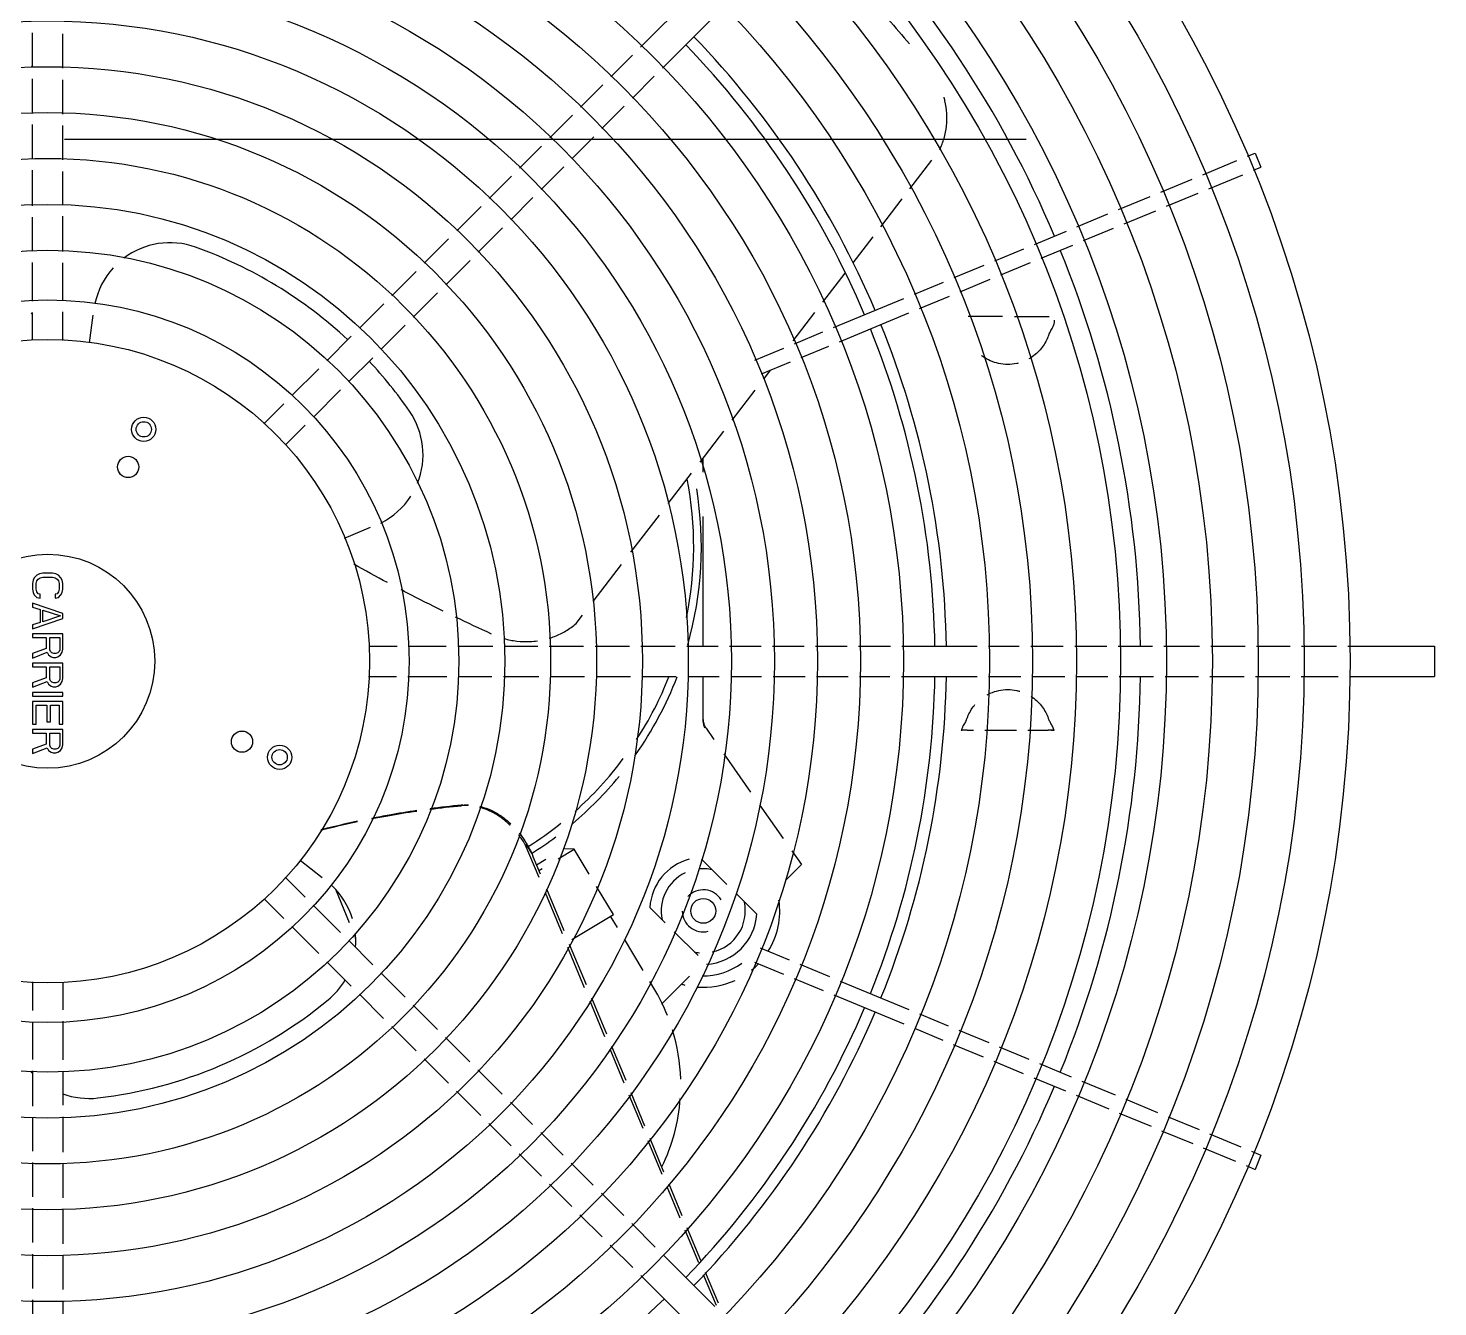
# Model space of a CAD drawing. Extents: x 17.6 to 65.2, y 116.5 to 153.5.
# Drawn here: x 23.2809 to 23.6474, y 149.4493 to 149.7819 of the extents above; entities that cross this region are included whole.
import ezdxf

# ---------------------------------------------------------------- set-up
doc = ezdxf.new("R2010")
doc.units = 0
doc.header["$MEASUREMENT"] = 0
doc.linetypes.add('HIDDEN', pattern=[0.375, 0.25, -0.125])
doc.layers.add('INST_-_AR_CONDICIONADO', color=1, linetype='CONTINUOUS')

msp = doc.modelspace()

# ---------------------------------------------------------------- linework, layer by layer
at = {"layer": 'INST_-_AR_CONDICIONADO', "color": 9, "linetype": 'CONTINUOUS'}
for p, q in [((23.44016451256567, 149.7770053523097), (23.45406493149499, 149.790905771239)), ((23.44583629821027, 149.7715240122243), (23.45945099325564, 149.7851387072687)), ((23.28205483404013, 149.7717725637994), (23.28205483404013, 149.7807074815201)), ((23.28994128487584, 149.7715031545531), (23.28994128487584, 149.7804380722732)), ((23.43245406177748, 149.7692949015219), (23.43805945317882, 149.7749002929232)), ((23.28177325766892, 149.7717821827372), (23.28205483404013, 149.7721491402086)), ((23.28205483404013, 149.7598593401719), (23.28205483404013, 149.7687942578924)), ((23.28994128487584, 149.7595899309253), (23.28994128487584, 149.7685248486458)), ((23.42454279667805, 149.7613836364231), (23.43034439108447, 149.7671852308291)), ((23.43803062464263, 149.7637183386568), (23.44373123882342, 149.7694189528374)), ((23.41654288763839, 149.7533837273826), (23.42243312598571, 149.75927396573)), ((23.43011935954387, 149.7558070735575), (23.43592095395007, 149.7616086679637)), ((23.28205483404013, 149.7479461165442), (23.28205483404013, 149.756881034265)), ((23.28994128487584, 149.7476767072979), (23.28994128487584, 149.7566116250186)), ((23.40872026648054, 149.7455611062247), (23.41443537098149, 149.7512762107258)), ((23.42233594631198, 149.748023660326), (23.42800968885063, 149.7536974028646)), ((23.51021113085022, 149.740186132454), (23.51592753268783, 149.747635892371)), ((23.58636099238793, 149.7438296328496), (23.59520817918524, 149.7474942576099)), ((23.59796459678028, 149.7486360031615), (23.59992790459733, 149.7494492318861)), ((23.59992816678282, 149.7494485989144), (23.60144996981403, 149.7457746413967)), ((23.28205483404013, 149.7357634836705), (23.28205483404013, 149.7449678106375)), ((23.28994128487584, 149.7360328929168), (23.28994128487584, 149.7446984013909)), ((23.41429682934636, 149.7399845433597), (23.42022350074608, 149.7459112147594)), ((23.58788331979013, 149.7401544093889), (23.59673050658744, 149.7438190341486)), ((23.59948692418248, 149.7449607797008), (23.60145023199885, 149.7457740084251)), ((23.40080900138133, 149.7376498411259), (23.40661059578752, 149.7434514355318)), ((23.57543469680291, 149.7393038130316), (23.58361100063831, 149.74269054897)), ((23.40638556424692, 149.7320732782602), (23.41218715865244, 149.7378748726665)), ((23.50261314191862, 149.730284240496), (23.50819357726032, 149.7375568054248)), ((23.56443312626816, 149.7347468133084), (23.57268430416871, 149.7381645631005)), ((23.57689426780762, 149.7356025950192), (23.58513332804028, 149.7390153255093)), ((23.28994128487584, 149.7238606656891), (23.28994128487584, 149.7330545870104)), ((23.39237031860994, 149.7292111583535), (23.39869933068808, 149.7355401704327)), ((23.55361900105395, 149.7302674559799), (23.56168273363465, 149.7336075633777)), ((23.56589269727288, 149.731045595297), (23.57414387517411, 149.7344633450889)), ((23.28205483404013, 149.7239751474159), (23.28205483404013, 149.7327851777635)), ((23.39794688147486, 149.7236345954879), (23.40427589355368, 149.7299636075671)), ((23.55532974416138, 149.7266702768595), (23.56314230463959, 149.7299063453661)), ((23.38393163583651, 149.7207724755811), (23.39026064791602, 149.7271014876604)), ((23.49543388242028, 149.7209280473596), (23.500612024355, 149.7276763333138)), ((23.54260458820618, 149.7257051367969), (23.55086539784207, 149.7291268761838)), ((23.54431533131429, 149.7221079576768), (23.55257614094949, 149.7255296970637)), ((23.53226997741722, 149.721424400846), (23.53985098499566, 149.7245645570012)), ((23.28205483404013, 149.7109442677796), (23.28205483404013, 149.7209876982468)), ((23.28994128487584, 149.7111130619948), (23.28994128487584, 149.7208801870498)), ((23.37549295306444, 149.7123337928088), (23.38182196514327, 149.718662804888)), ((23.38950819870211, 149.7151959127155), (23.39583721078093, 149.7215249247947)), ((23.48758760229867, 149.7107025760228), (23.49334154105468, 149.718201255003)), ((23.52170370996674, 149.7170477095643), (23.52951355982082, 149.7202826552944)), ((23.53379230481942, 149.7177491773852), (23.5415617281024, 149.7209673778808)), ((23.51135603391054, 149.7127615618031), (23.51894729237079, 149.715905964013)), ((23.52322603736939, 149.7133724861032), (23.53103588722347, 149.7166074318334)), ((23.38106951592936, 149.7067572299435), (23.38739852800955, 149.7130862420226)), ((23.49034044711498, 149.7040566207309), (23.50860243069911, 149.711620982007)), ((23.51268994560819, 149.7090082940018), (23.52046961977299, 149.7122307405519)), ((23.28205483404013, 149.7007940829889), (23.28205483404013, 149.7079659618732)), ((23.28994128487584, 149.7006493720105), (23.28994128487584, 149.7081208048038)), ((23.29690604225885, 149.7001166915577), (23.29785272801546, 149.7073074837885)), ((23.36704908848269, 149.7038899282266), (23.3733832823712, 149.7102241221156)), ((23.47983452623685, 149.7005985705815), (23.48549526093262, 149.7079757836662)), ((23.49186277451718, 149.7003813972699), (23.50993634239563, 149.7078677142057)), ((23.37262565134761, 149.6983133653614), (23.37895984523634, 149.70464755925)), ((23.53427781292753, 149.7069669851867), (23.52538010333983, 149.7069669851867)), ((23.53741818101667, 149.7069669851867), (23.54639473479806, 149.7069669851867)), ((23.35858617957256, 149.695427019318), (23.36494433591866, 149.7017851756627)), ((23.48018958207313, 149.6998519947609), (23.48759045536513, 149.7029175368518)), ((23.36424369324418, 149.6899314072578), (23.37052089878448, 149.6962086127974)), ((23.46986357002884, 149.6955748205267), (23.47743597886124, 149.6987114149651)), ((23.48190032518033, 149.6962548156401), (23.48911278276733, 149.6992423133911)), ((23.34950948378405, 149.6863503235286), (23.35647866291679, 149.6933195026612)), ((23.47157431313627, 149.6919776414066), (23.47914672196776, 149.6951142358447)), ((23.47220018884428, 149.6906493083866), (23.47398596852423, 149.6929765817762)), ((23.35508604664965, 149.6807737606633), (23.36213124767828, 149.6878189616917)), ((23.46401140342032, 149.6799774754492), (23.46999105048376, 149.6877703032232)), ((23.34217331641258, 149.6790141561578), (23.3474047312207, 149.6842455709647)), ((23.34785220539248, 149.6735399194062), (23.3529812940863, 149.6786690080997)), ((23.45563165114191, 149.6690567696627), (23.46177531522545, 149.6770633485778)), ((23.45645678243846, 149.66645699529), (23.45645678243846, 149.6701321017041)), ((23.4473473822914, 149.6582605003013), (23.45342251278208, 149.6661777644999)), ((23.43766654623123, 149.6456441891168), (23.44506548163513, 149.6552866694669)), ((23.45645678243846, 149.6212055617552), (23.45645678243846, 149.654912768147)), ((23.36988503478351, 149.6520094592234), (23.36311857685342, 149.6492067005795)), ((23.42780129902672, 149.6327875486499), (23.43520023442994, 149.642430029)), ((23.28218930425356, 149.6383127620256), (23.28202002625022, 149.6374840050675)), ((23.28252786027434, 149.6389757676395), (23.28218930425356, 149.6383127620256)), ((23.28320497228884, 149.6396387731345), (23.28252786027434, 149.6389757676395)), ((23.2830356943005, 149.6374840050675), (23.28320497228884, 149.6381470106813)), ((23.28388208436223, 149.6399702758967), (23.28320497228884, 149.6396387731345)), ((23.28320497228884, 149.6381470106813), (23.28354352838465, 149.6386442648324)), ((23.28354352838465, 149.6386442648324), (23.28405136235124, 149.6389757676395)), ((23.28472847430594, 149.6401360272853), (23.28388208436223, 149.6399702758967)), ((23.28405136235124, 149.6389757676395), (23.28472847430594, 149.6391415189835)), ((23.28726764437379, 149.6401360272853), (23.28472847430594, 149.6401360272853)), ((23.28472847430594, 149.6391415189835), (23.28726764437379, 149.6391415189835)), ((23.28811403479136, 149.6399702758967), (23.28726764437379, 149.6401360272853)), ((23.28726764437379, 149.6391415189835), (23.28794475632827, 149.6389757676395)), ((23.28794475632827, 149.6389757676395), (23.28845259076825, 149.6386442648324)), ((23.28879114674583, 149.6396387731345), (23.28811403479136, 149.6399702758967)), ((23.28845259076825, 149.6386442648324), (23.28879114674583, 149.6381470106813)), ((23.2894682587003, 149.6389757676395), (23.28879114674583, 149.6396387731345)), ((23.28879114674583, 149.6381470106813), (23.28896042473439, 149.6374840050675)), ((23.28980681467788, 149.6383127620256), (23.2894682587003, 149.6389757676395)), ((23.28997609266644, 149.6374840050675), (23.28980681467788, 149.6383127620256)), ((23.28202002625022, 149.6374840050675), (23.28202002625022, 149.6359922428513)), ((23.28202002625022, 149.6359922428513), (23.28218930425356, 149.635163485775)), ((23.28218930425356, 149.635163485775), (23.28252786027434, 149.6345004803981)), ((23.28252786027434, 149.6345004803981), (23.28320497228884, 149.6338374745473)), ((23.2830356943005, 149.6359922428513), (23.2830356943005, 149.6374840050675)), ((23.28320497228884, 149.6353292370008), (23.2830356943005, 149.6359922428513)), ((23.28354352838465, 149.6348319828494), (23.28320497228884, 149.6353292370008)), ((23.28405136235124, 149.634666231624), (23.28354352838465, 149.6348319828494)), ((23.28405136235124, 149.6336717233215), (23.28405136235124, 149.634666231624)), ((23.28845259076825, 149.6348319828494), (23.28794475632827, 149.634666231624)), ((23.28794475632827, 149.634666231624), (23.28794475632827, 149.6336717233215)), ((23.28879114674583, 149.6353292370008), (23.28845259076825, 149.6348319828494)), ((23.28896042473439, 149.6359922428513), (23.28879114674583, 149.6353292370008)), ((23.28879114674583, 149.6338374745473), (23.2894682587003, 149.6345004803981)), ((23.28896042473439, 149.6374840050675), (23.28896042473439, 149.6359922428513)), ((23.2894682587003, 149.6345004803981), (23.28980681467788, 149.635163485775)), ((23.28980681467788, 149.635163485775), (23.28997609266644, 149.6359922428513)), ((23.28997609266644, 149.6359922428513), (23.28997609266644, 149.6374840050675)), ((23.28202002625022, 149.6323457120944), (23.28202002625022, 149.6313512042667)), ((23.28997609266644, 149.6296936901137), (23.28202002625022, 149.6323457120944)), ((23.28202002625022, 149.6313512042667), (23.28405136235124, 149.6306881984155)), ((23.28320497228884, 149.6338374745473), (23.28405136235124, 149.6336717233215)), ((23.28405136235124, 149.6306881984155), (23.28405136235124, 149.6273731710582)), ((23.28472847430594, 149.6275389218094), (23.28472847430594, 149.6305224467157)), ((23.28472847430594, 149.6305224467157), (23.28929898071197, 149.6290306842628)), ((23.28794475632827, 149.6336717233215), (23.28879114674583, 149.6338374745473)), ((23.28202002625022, 149.6257156569046), (23.28997609266644, 149.62836767936)), ((23.28405136235124, 149.6273731710582), (23.28202002625022, 149.6267101652074)), ((23.28202002625022, 149.6267101652074), (23.28202002625022, 149.6257156569046)), ((23.28929898071197, 149.6290306842628), (23.28472847430594, 149.6275389218094)), ((23.28997609266644, 149.62836767936), (23.28997609266644, 149.6296936901137)), ((23.42340735220483, 149.6270612456655), (23.42507315140124, 149.6292321574437)), ((23.28202002625022, 149.6243896461519), (23.28202002625022, 149.6233951369014)), ((23.28997609266644, 149.6243896461519), (23.28202002625022, 149.6243896461519)), ((23.28202002625022, 149.6233951369014), (23.28557486448636, 149.6233951369014)), ((23.28557486448636, 149.6233951369014), (23.28557486448636, 149.6205773646429)), ((23.28659053241864, 149.6202458612433), (23.28659053241864, 149.6233951369014)), ((23.28659053241864, 149.6233951369014), (23.28912970272341, 149.6233951369014)), ((23.28912970272341, 149.6233951369014), (23.28912970272341, 149.6202458612433)), ((23.28997609266644, 149.6204116119951), (23.28997609266644, 149.6243896461519)), ((23.28557486448636, 149.6205773646429), (23.28202002625022, 149.6192513529415)), ((23.28202002625022, 149.618091093888), (23.28591342046348, 149.6195828563408)), ((23.28202002625022, 149.6192513529415), (23.28202002625022, 149.618091093888)), ((23.28591342046348, 149.6195828563408), (23.28625197644151, 149.6189198495419)), ((23.28675981040765, 149.6197486070925), (23.28659053241864, 149.6202458612433)), ((23.28709836638523, 149.6194171036927), (23.28675981040765, 149.6197486070925)), ((23.28760620035069, 149.6192513529415), (23.28709836638523, 149.6194171036927)), ((23.28811403479136, 149.6192513529415), (23.28760620035069, 149.6192513529415)), ((23.2886218687575, 149.6194171036927), (23.28811403479136, 149.6192513529415)), ((23.28896042473439, 149.6197486070925), (23.2886218687575, 149.6194171036927)), ((23.28912970272341, 149.6202458612433), (23.28896042473439, 149.6197486070925)), ((23.28929898071197, 149.6189198495419), (23.28980681467788, 149.6195828563408)), ((23.28980681467788, 149.6195828563408), (23.28997609266644, 149.6204116119951)), ((23.36952980611027, 149.6212055617552), (23.37685652792543, 149.6212055617552)), ((23.37984878511548, 149.6212055617552), (23.38962968323204, 149.6212055617552)), ((23.39260668676621, 149.6212055617552), (23.40179031013127, 149.6212055617552)), ((23.40476861603843, 149.6212055617552), (23.4134341245122, 149.6212055617552)), ((23.41641243041845, 149.6212055617552), (23.42534734813972, 149.6212055617552)), ((23.42832565404665, 149.6212055617552), (23.43726057176632, 149.6212055617552)), ((23.44023887767417, 149.6212055617552), (23.44917379539452, 149.6212055617552)), ((23.45215210130146, 149.6212055617552), (23.46034244254457, 149.6212055617552)), ((23.46332074845173, 149.6212055617552), (23.47149728042728, 149.6212055617552)), ((23.47447428396099, 149.6212055617552), (23.48267973684624, 149.6212055617552)), ((23.48565804275341, 149.6212055617552), (23.4938483839972, 149.6212055617552)), ((23.49682668990345, 149.6212055617552), (23.50512323553567, 149.6212055617552)), ((23.50810023907007, 149.6212055617552), (23.52764247993678, 149.6212055617552)), ((23.53062600484309, 149.6212055617552), (23.53863984212744, 149.6212055617552)), ((23.54162032076675, 149.6212055617552), (23.55006501024473, 149.6212055617552)), ((23.55304548888335, 149.6212055617552), (23.56135665121911, 149.6212055617552)), ((23.56433495712604, 149.6212055617552), (23.57326987484708, 149.6212055617552)), ((23.57624818075356, 149.6212055617552), (23.5854525077205, 149.6212055617552)), ((23.58843081362766, 149.6212055617552), (23.59736573134801, 149.6212055617552)), ((23.60034403725495, 149.6212055617552), (23.60907027561102, 149.6212055617552)), ((23.61204727914474, 149.6212055617552), (23.62109975114418, 149.6212055617552)), ((23.62408022978348, 149.6212055617552), (23.64661339967488, 149.6212055617552)), ((23.64661339967488, 149.6212042034981), (23.64661339967488, 149.6133204691765)), ((23.28202002625022, 149.6167650821859), (23.28202002625022, 149.6157705738841)), ((23.28997609266644, 149.6167650821859), (23.28202002625022, 149.6167650821859)), ((23.28202002625022, 149.6157705738841), (23.28557486448636, 149.6157705738841)), ((23.28557486448636, 149.6157705738841), (23.28557486448636, 149.6129527997293)), ((23.28625197644151, 149.6189198495419), (23.28692908839621, 149.6184225953906)), ((23.28659053241864, 149.612621298226), (23.28659053241864, 149.6157705738841)), ((23.28659053241864, 149.6157705738841), (23.28912970272341, 149.6157705738841)), ((23.28692908839621, 149.6184225953906), (23.28743692236213, 149.6182568446394)), ((23.28743692236213, 149.6182568446394), (23.28811403479136, 149.6182568446394)), ((23.28811403479136, 149.6182568446394), (23.2886218687575, 149.6184225953906)), ((23.2886218687575, 149.6184225953906), (23.28929898071197, 149.6189198495419)), ((23.28912970272341, 149.6157705738841), (23.28912970272341, 149.612621298226)), ((23.28997609266644, 149.6127870489774), (23.28997609266644, 149.6167650821859)), ((23.28557486448636, 149.6129527997293), (23.28202002625022, 149.6116267899242)), ((23.28202002625022, 149.6104665289737), (23.28591342046348, 149.6119582914272)), ((23.28591342046348, 149.6119582914272), (23.28625197644151, 149.6112952865243)), ((23.28675981040765, 149.612124044075), (23.28659053241864, 149.612621298226)), ((23.28709836638523, 149.6117925406757), (23.28675981040765, 149.612124044075)), ((23.28896042473439, 149.612124044075), (23.2886218687575, 149.6117925406757)), ((23.28912970272341, 149.612621298226), (23.28896042473439, 149.612124044075)), ((23.28929898071197, 149.6112952865243), (23.28980681467788, 149.6119582914272)), ((23.28980681467788, 149.6119582914272), (23.28997609266644, 149.6127870489774)), ((23.36938509513111, 149.6133191109194), (23.37670168499431, 149.6133191109194)), ((23.37967999090124, 149.6133191109194), (23.38976434857891, 149.6133191109194)), ((23.39274135211308, 149.6133191109194), (23.40152090088468, 149.6133191109194)), ((23.40449920679185, 149.6133191109194), (23.41370353375878, 149.6133191109194)), ((23.41668183966527, 149.6133191109194), (23.42561675738562, 149.6133191109194)), ((23.42859506329255, 149.6133191109194), (23.43752998101314, 149.6133191109194)), ((23.44050828692007, 149.6133191109194), (23.44944320464111, 149.6133191109194)), ((23.45242151054804, 149.6133191109194), (23.46061185179183, 149.6133191109194)), ((23.45645678243846, 149.6018396296655), (23.45645678243846, 149.6133191109194)), ((23.463590157699, 149.6133191109194), (23.47163194577416, 149.6133191109194)), ((23.47460894930787, 149.6133191109194), (23.48294914609306, 149.6133191109194)), ((23.48592745199999, 149.6133191109194), (23.49411779324378, 149.6133191109194)), ((23.49709609915094, 149.6133191109194), (23.50498857018879, 149.6133191109194)), ((23.50796557372319, 149.6133191109194), (23.52764247993678, 149.6133191109194)), ((23.53062600484309, 149.6133191109194), (23.53904415256289, 149.6133191109194)), ((23.54202463120151, 149.6133191109194), (23.55046932067881, 149.6133191109194)), ((23.55344979931811, 149.6133191109194), (23.56162606046569, 149.6133191109194)), ((23.56460436637263, 149.6133191109194), (23.57353928409321, 149.6133191109194)), ((23.57651759000083, 149.6133191109194), (23.58518309847459, 149.6133191109194)), ((23.58816140438108, 149.6133191109194), (23.59709632210143, 149.6133191109194)), ((23.60007462800905, 149.6133191109194), (23.60893561026347, 149.6133191109194)), ((23.61191261379786, 149.6133191109194), (23.62150406157894, 149.6133191109194)), ((23.62448454021756, 149.6133191109194), (23.64661339967488, 149.6133191109194)), ((23.28202002625022, 149.6116267899242), (23.28202002625022, 149.6104665289737)), ((23.28202002625022, 149.6091405191686), (23.28202002625022, 149.6081460089698)), ((23.28997609266644, 149.6091405191686), (23.28202002625022, 149.6091405191686)), ((23.28625197644151, 149.6112952865243), (23.28692908839621, 149.6107980323736)), ((23.28692908839621, 149.6107980323736), (23.28743692236213, 149.6106322816221)), ((23.28760620035069, 149.6116267899242), (23.28709836638523, 149.6117925406757)), ((23.28743692236213, 149.6106322816221), (23.28811403479136, 149.6106322816221)), ((23.28811403479136, 149.6116267899242), (23.28760620035069, 149.6116267899242)), ((23.2886218687575, 149.6117925406757), (23.28811403479136, 149.6116267899242)), ((23.28811403479136, 149.6106322816221), (23.2886218687575, 149.6107980323736)), ((23.2886218687575, 149.6107980323736), (23.28929898071197, 149.6112952865243)), ((23.28997609266644, 149.6081460089698), (23.28997609266644, 149.6091405191686)), ((23.28202002625022, 149.6081460089698), (23.28997609266644, 149.6081460089698)), ((23.28202002625022, 149.6068199991648), (23.28202002625022, 149.6008529493524)), ((23.28997609266644, 149.6068199991648), (23.28202002625022, 149.6068199991648)), ((23.2830356943005, 149.6008529493524), (23.2830356943005, 149.6058254908633)), ((23.2830356943005, 149.6058254908633), (23.28574414247492, 149.6058254908633)), ((23.28574414247492, 149.6058254908633), (23.28574414247492, 149.6015159561519)), ((23.28675981040765, 149.6015159561519), (23.28675981040765, 149.6058254908633)), ((23.28675981040765, 149.6058254908633), (23.28896042473439, 149.6058254908633)), ((23.28896042473439, 149.6058254908633), (23.28896042473439, 149.6008529493524)), ((23.28997609266644, 149.6008529493524), (23.28997609266644, 149.6068199991648)), ((23.28574414247492, 149.6015159561519), (23.28675981040765, 149.6015159561519)), ((23.28202002625022, 149.6008529493524), (23.2830356943005, 149.6008529493524)), ((23.28202002625022, 149.5995269395478), (23.28202002625022, 149.5985324312453)), ((23.28997609266644, 149.5995269395478), (23.28202002625022, 149.5995269395478)), ((23.28202002625022, 149.5985324312453), (23.28557486448636, 149.5985324312453)), ((23.28557486448636, 149.5985324312453), (23.28557486448636, 149.5957146551937)), ((23.28659053241864, 149.5953831536904), (23.28659053241864, 149.5985324312453)), ((23.28659053241864, 149.5985324312453), (23.28912970272341, 149.5985324312453)), ((23.28896042473439, 149.6008529493524), (23.28997609266644, 149.6008529493524)), ((23.28912970272341, 149.5985324312453), (23.28912970272341, 149.5953831536904)), ((23.28997609266644, 149.5955489063396), (23.28997609266644, 149.5995269395478)), ((23.45717637694639, 149.5998073571336), (23.45920255420975, 149.5969136761147)), ((23.52378804159076, 149.5992783581505), (23.52354432157158, 149.5992361410647)), ((23.52378804159076, 149.5992361410647), (23.52354432157158, 149.5992361410647)), ((23.52507128982102, 149.5993611868996), (23.52668773177793, 149.5993611868996)), ((23.52967125668425, 149.5993611868996), (23.53790139753942, 149.5993611868996)), ((23.54088884670869, 149.5993611868996), (23.54616799675141, 149.5993611868996)), ((23.54703146094089, 149.5993268247925), (23.54745167171432, 149.5992793612185)), ((23.54769496500085, 149.5992361410647), (23.5474515664776, 149.5992783269722)), ((23.54769496500085, 149.5992361410647), (23.54745167171432, 149.5992361410647)), ((23.28557486448636, 149.5957146551937), (23.28202002625022, 149.594388645389)), ((23.28202002625022, 149.5932283844384), (23.28591342046348, 149.5947201468913)), ((23.28202002625022, 149.594388645389), (23.28202002625022, 149.5932283844384)), ((23.28591342046348, 149.5947201468913), (23.28625197644151, 149.5940571438861)), ((23.28625197644151, 149.5940571438861), (23.28692908839621, 149.593559889735)), ((23.28675981040765, 149.5948858995398), (23.28659053241864, 149.5953831536904)), ((23.28709836638523, 149.5945543980372), (23.28675981040765, 149.5948858995398)), ((23.28692908839621, 149.593559889735), (23.28743692236213, 149.5933941370866)), ((23.28760620035069, 149.594388645389), (23.28709836638523, 149.5945543980372)), ((23.28811403479136, 149.594388645389), (23.28760620035069, 149.594388645389)), ((23.2886218687575, 149.5945543980372), (23.28811403479136, 149.594388645389)), ((23.28811403479136, 149.5933941370866), (23.2886218687575, 149.593559889735)), ((23.28896042473439, 149.5948858995398), (23.2886218687575, 149.5945543980372)), ((23.2886218687575, 149.593559889735), (23.28929898071197, 149.5940571438861)), ((23.28912970272341, 149.5953831536904), (23.28896042473439, 149.5948858995398)), ((23.28929898071197, 149.5940571438861), (23.28980681467788, 149.5947201468913)), ((23.28980681467788, 149.5947201468913), (23.28997609266644, 149.5955489063396)), ((23.28743692236213, 149.5933941370866), (23.28811403479136, 149.5933941370866)), ((23.4618117363264, 149.5931873778751), (23.46878376382124, 149.5832302907049)), ((23.47109450851126, 149.5799302052826), (23.47722499125717, 149.5711749685687)), ((23.41008953463625, 149.5697066522207), (23.41367833120176, 149.5610425308784)), ((23.41877171922243, 149.565844709422), (23.42291403843347, 149.5683336659071)), ((23.42291403843347, 149.5683336659071), (23.42002048250793, 149.568428200129)), ((23.42680109722965, 149.5618645137066), (23.42291403843347, 149.5683336659071)), ((23.4794976992826, 149.567929205131), (23.48196592038726, 149.5644042200803)), ((23.35167234765259, 149.5654873937256), (23.35737998833456, 149.5609877215264)), ((23.41219016586165, 149.5664732182899), (23.41404962893903, 149.56198407731)), ((23.41310223200099, 149.5642712958466), (23.41552586834251, 149.5657275634789)), ((23.45599851616367, 149.5657888464261), (23.46258881763907, 149.5591985449497)), ((23.48196592038726, 149.5644042200803), (23.47798132572989, 149.5604196254223)), ((23.34774987927886, 149.5610870793824), (23.3529405733555, 149.5558963853057)), ((23.41371022965341, 149.5628034596666), (23.41457848287273, 149.5633251588331)), ((23.36082645817628, 149.5579574330816), (23.36442872233265, 149.5492607980999)), ((23.41531746295305, 149.5570853167764), (23.41974250091362, 149.546402330117)), ((23.41568876068964, 149.5580268632076), (23.42018086593162, 149.5471819618086)), ((23.43310701029809, 149.55136971197), (23.42873289800587, 149.558649457311)), ((23.34227564252756, 149.5554081904024), (23.3473640104899, 149.5503198224404)), ((23.35505024404807, 149.5537867146125), (23.36216018758642, 149.5466767710742)), ((23.46499776232127, 149.5567896002676), (23.47035172394913, 149.55143563864)), ((23.42229883793566, 149.5448755068334), (23.43310701029809, 149.55136971197)), ((23.43412832967015, 149.5479900321415), (23.43236537010016, 149.5509240895821)), ((23.44659397576998, 149.5491741149379), (23.44256184092824, 149.5532062497797)), ((23.34947368118315, 149.5482101517472), (23.35648840194113, 149.5411954309887)), ((23.36573552001146, 149.5461059094193), (23.36609023606189, 149.5452495491192)), ((23.4488887060682, 149.5468793846393), (23.45509872627013, 149.5406693644372)), ((23.36426524697372, 149.5445717116874), (23.37052116246428, 149.5383157961967)), ((23.42119102997236, 149.5429052716176), (23.42553661714901, 149.5324140961187)), ((23.42162939499013, 149.5436849033088), (23.42597498216701, 149.5331937278102)), ((23.44082940924255, 149.5368375629001), (23.43597824567092, 149.5449112548983)), ((23.47123335079873, 149.5426882624919), (23.47879693054147, 149.5395553251827)), ((23.35859346132798, 149.539090371602), (23.36494459959913, 149.5327392333307)), ((23.46977377979402, 149.5389870444805), (23.47733735953675, 149.535854107171)), ((23.3726308331573, 149.5362061255035), (23.37893990903927, 149.5298970496216)), ((23.4456031738444, 149.5280414735373), (23.45288382849485, 149.5353221281875)), ((23.48154732317499, 149.5384160752525), (23.48929359387994, 149.5352074648684)), ((23.28205483404013, 149.5338753006642), (23.28205483404013, 149.5264038678709)), ((23.28994128487584, 149.5337305896851), (23.28994128487584, 149.5265587108014)), ((23.44363398221076, 149.5321699696516), (23.44259346872268, 149.5339016749011)), ((23.48008775217027, 149.5347148572401), (23.48764571707652, 149.5315842456721)), ((23.49204518974948, 149.5340677165411), (23.50993634239563, 149.5266569584686)), ((23.3670542702917, 149.5306295626382), (23.37336334617435, 149.524320486756)), ((23.38104466160262, 149.527792297058), (23.38735891929428, 149.5214780393667)), ((23.42698514620775, 149.528917037619), (23.43082308071148, 149.51965144409)), ((23.42742351122575, 149.5296966693103), (23.4313154413258, 149.5203007188797)), ((23.49039731294538, 149.5304444973453), (23.50860243069911, 149.5229036906669)), ((23.51268994560819, 149.5255163786724), (23.52012349800435, 149.5224373004533)), ((23.28205483404013, 149.5234116106797), (23.28205483404013, 149.5136444856248)), ((23.28994128487584, 149.5235804048943), (23.28994128487584, 149.5135369744278)), ((23.37546809873748, 149.522215734192), (23.38178235642868, 149.5159014765007)), ((23.51135603391054, 149.5217631108714), (23.51872672000359, 149.518710072728)), ((23.52287509387275, 149.5212975521266), (23.53067128216872, 149.5180682651997)), ((23.38946367185809, 149.5193732868027), (23.39577792954929, 149.5130590291114)), ((23.43263509966715, 149.5171147818143), (23.43630614318277, 149.50825209877)), ((23.52147831587177, 149.5175703244006), (23.52927450416728, 149.5143410374737)), ((23.53342287803689, 149.516928516873), (23.54113916357033, 149.5137323267538)), ((23.38388710899249, 149.5137967239375), (23.39020136668415, 149.507482466246)), ((23.43214273905237, 149.5164655070252), (23.43580767484018, 149.5076175693398)), ((23.53202610003614, 149.513201289147), (23.53967959256493, 149.5100311087418)), ((23.28205483404013, 149.5106640069853), (23.28205483404013, 149.5014700856642)), ((23.28994128487584, 149.510549525258), (23.28994128487584, 149.5017394949105)), ((23.39788268211378, 149.5109542765475), (23.40419693980476, 149.5046400188561)), ((23.54388955620384, 149.5125930768232), (23.55214073410485, 149.509175327031)), ((23.54242998519913, 149.5088918588109), (23.55068116310013, 149.505474109019)), ((23.55489112673836, 149.5080360771001), (23.56359055379658, 149.504432656428)), ((23.39230611924818, 149.5053777136821), (23.39862037693916, 149.4990634559908)), ((23.40630169236811, 149.5025352662928), (23.41208976191893, 149.4967471967423)), ((23.43711447251967, 149.5044626806598), (23.44072051827089, 149.4957569161013)), ((23.43761294086226, 149.5050972100895), (23.4412128788852, 149.496406190891)), ((23.55343155573365, 149.5043348590887), (23.56187981068847, 149.5008354773075)), ((23.56634415700847, 149.5032920766322), (23.57460496664435, 149.4998703372453)), ((23.28205483404013, 149.4984917797575), (23.28205483404013, 149.489826271283)), ((23.28994128487584, 149.4987611890038), (23.28994128487584, 149.4895568620368)), ((23.56463341390104, 149.4996948975117), (23.57289422353625, 149.4962731581248)), ((23.57735856985487, 149.4987297574492), (23.5853701496365, 149.4954112524478)), ((23.40072512950297, 149.4969587034269), (23.40651319905265, 149.4911706338767)), ((23.41419451448206, 149.4946424441781), (23.42004932072251, 149.488787637938)), ((23.57564782674813, 149.4951325783288), (23.5837222728324, 149.4917880332524)), ((23.44204017661223, 149.4925709790365), (23.44566923705025, 149.4838096521071)), ((23.44253253722655, 149.4932202538255), (23.44616159766525, 149.4844589268967)), ((23.58812174550535, 149.4942715041211), (23.59625098371026, 149.4909042634051)), ((23.40861795161646, 149.4890658813128), (23.41437753507744, 149.4833062978525)), ((23.58647386870125, 149.4906482849253), (23.59485420570996, 149.4871770356791)), ((23.59900257957911, 149.4897645150777), (23.60145023199885, 149.4887506642495)), ((23.60144996981403, 149.4887500312774), (23.59992816678282, 149.4850760737595)), ((23.28205483404013, 149.4868479653767), (23.28205483404013, 149.477913047656)), ((23.28994128487584, 149.4865785561297), (23.28994128487584, 149.4776436384096)), ((23.42215438011004, 149.4866825785511), (23.42787540614705, 149.4809615525141)), ((23.59760580157813, 149.4860372873516), (23.59992790459733, 149.4850754407886)), ((23.41648259446429, 149.4812012384657), (23.42229884328145, 149.4753849896484)), ((23.44698889539091, 149.4806237150422), (23.45038017276493, 149.4724364472131)), ((23.44748125600659, 149.4812729898312), (23.45089051474411, 149.4730423111488)), ((23.4299801587104, 149.4788567999499), (23.43576822826122, 149.4730687303996)), ((23.28205483404013, 149.4749347417493), (23.28205483404013, 149.4659998240286)), ((23.28994128487584, 149.4746653325023), (23.28994128487584, 149.4657304147819)), ((23.42440359584548, 149.4732802370846), (23.43019166539562, 149.4674921675343)), ((23.43787298082457, 149.4709639778358), (23.44398851336455, 149.4648484452959)), ((23.45166309070969, 149.4693392093123), (23.4551911150566, 149.460821805085)), ((23.45217343268865, 149.469945073248), (23.45570145703555, 149.46142766902)), ((23.43229641795943, 149.4653874149704), (23.43814493337191, 149.4595388995581)), ((23.28205483404013, 149.4630215181215), (23.28205483404013, 149.4540866004014)), ((23.28994128487584, 149.4627521088753), (23.28994128487584, 149.4538171911545)), ((23.44610095893045, 149.4627359997295), (23.45945099325564, 149.4493859654055)), ((23.45698437498032, 149.4583304311193), (23.4603088307013, 149.4503044850304)), ((23.44025245002904, 149.4574313829013), (23.45406493149499, 149.4436189014352)), ((23.45647403300136, 149.4577245671839), (23.45978143795588, 149.4497397852863)), ((23.28205483404013, 149.4511082944941), (23.28205483404013, 149.4429179532505)), ((23.28994128487584, 149.4508388852477), (23.28994128487584, 149.4426485440036))]:
    msp.add_line(p, q, dxfattribs=at)
at = {"layer": 'INST_-_AR_CONDICIONADO', "color": 5, "linetype": 'HIDDEN'}
msp.add_line((21.79041162535162, 149.7530713767441), (33.61718628525286, 149.7530662983001), dxfattribs=at)
at = {"layer": 'INST_-_AR_CONDICIONADO', "color": 9, "linetype": 'CONTINUOUS'}
for centre, radius in [((23.28599805945856, 149.617262336337), 0.3386300768662343), ((23.28599805945856, 149.617262336337), 0.3266959772409925), ((23.28599805945856, 149.617262336337), 0.3147618776157508), ((23.28599805945856, 149.617262336337), 0.302827777990509), ((23.28599805945856, 149.617262336337), 0.2908936783652672), ((23.28599805945856, 149.617262336337), 0.2789595787400256), ((23.28599805945856, 149.617262336337), 0.2675227332658355), ((23.28599805945856, 149.617262336337), 0.2560858877916455), ((23.28599805945856, 149.617262336337), 0.2448976693929815), ((23.28599805945856, 149.617262336337), 0.2225212325956532), ((23.28599805945856, 149.617262336337), 0.2113330141969891), ((23.28599805945856, 149.617262336337), 0.2001447957983249), ((23.28599805945856, 149.617262336337), 0.1889565773996608), ((23.28599805945856, 149.617262336337), 0.1777683590009967), ((23.28599805945856, 149.617262336337), 0.1665801406023325), ((23.28599805945856, 149.617262336337), 0.1546460409770908), ((23.28599805945856, 149.617262336337), 0.1427119413518491), ((23.28599805945856, 149.617262336337), 0.1307778417266073), ((23.28599805945856, 149.617262336337), 0.1188437421013656), ((23.28599805945856, 149.617262336337), 0.1069096424761239), ((23.28599805945856, 149.617262336337), 0.09398103454877868), ((23.28599805945856, 149.617262336337), 0.08368787362200768), ((23.31098325794806, 149.6775819413895), 0.003157563859178542), ((23.31098325794806, 149.6775819413895), 0.001989016604206956), ((23.30693006123948, 149.6677966589245), 0.002764733079847668), ((23.28599805945856, 149.617262336337), 0.02784623245889738), ((23.33653238204561, 149.5963303345555), 0.002764733079847668), ((23.34631766451053, 149.5922771378476), 0.003157563859178542), ((23.34631766451053, 149.5922771378476), 0.001989016604206956), ((23.45645678243846, 149.5523209442101), 0.003232151981836303)]:
    msp.add_circle(centre, radius, dxfattribs=at)
for centre, radius, start, end in [((23.28599805945856, 149.617262336337), 0.2841807473260688, 22.89900804560332, 44.20583880306542), ((23.28599805945856, 149.617262336337), 0.2307259260880068, 22.99431331290413, 44.01897801070798), ((23.28599805945856, 149.617262336337), 0.2337094509943173, 22.98800293019752, 44.0338196663099), ((23.31777357364631, 149.7062368480451), 0.01989016604206956, 70.34680418951484, 127.1240198020049), ((23.28599805945856, 149.617262336337), 0.1143684547419, 46.97725750621384, 70.34680281939522), ((23.28599805945856, 149.617262336337), 0.2841807473260688, 0.7971190798106461, 22.09982597210386), ((23.31777357364631, 149.7062368480451), 0.01989016604206956, 137.8430956317887, 168.2729606952929), ((23.28599805945856, 149.617262336337), 0.2307259260880068, 0.9777409447823975, 22.00568668709693), ((23.28599805945856, 149.617262336337), 0.2337094509943173, 0.9661803337080767, 22.01199706979098), ((23.28599805945856, 149.617262336337), 0.1143684547419, 34.65319746898261, 43.01987235498186), ((23.36371672995852, 149.6709834242946), 0.01989016604206956, 338.0784893087023, 34.65319746898261), ((23.3617298666632, 149.6470478599856), 0.09224064502009757, 348.4626921360288, 10.96604070909549), ((23.36371672995852, 149.6709834242946), 0.01989016604206956, 296.6382062126809, 327.1413314223998), ((23.3617298666632, 149.6470478599856), 0.09422966162430452, 344.2440052283877, 9.205828713298795), ((23.3617298666632, 149.6470478599856), 0.09422966162430452, 324.9034026576977, 338.9188451911117), ((23.3617298666632, 149.6470478599856), 0.09224064502009757, 327.0370461507875, 338.4888171743975), ((23.28599805945856, 149.617262336337), 0.2307259260880068, 337.9914916679039, 359.0180743318757), ((23.28599805945856, 149.617262336337), 0.2337094509943173, 337.9860043776828, 359.0309666482869), ((23.28599805945856, 149.617262336337), 0.2841807473260688, 337.9001740278979, 359.2028809201894), ((23.3617298666632, 149.6470478599856), 0.09224064502009757, 311.7192890087805, 323.2897968374679), ((23.3617298666632, 149.6470478599856), 0.09422966162430452, 310.1166670600045, 320.6372286565987), ((23.3617298666632, 149.6470478599856), 0.09224064502009757, 302.2426702089932, 308.7399196263697), ((23.3617298666632, 149.6470478599856), 0.09422966162430452, 302.0912618774, 306.7387500381914), ((23.45645678243846, 149.5523209442101), 0.01392311622944869, 105.1420801743307, 176.3543710535074), ((23.45645678243846, 149.5523209442101), 0.01093959132313826, 115.676087288288, 192.2362422410968), ((23.45645678243846, 149.5523209442101), 0.01093959132313826, 77.76375775892562, 96.00773045519507), ((23.34621569336451, 149.5444613500639), 0.01989016604206956, 17.01947341358891, 47.38463543900475), ((23.45645678243846, 149.5523209442101), 0.005469795661569129, 31.23814251589353, 137.3669946970292), ((23.45645678243846, 149.5523209442101), 0.01093959132313826, 282.3547032172752, 12.23624224109687), ((23.45645678243846, 149.5523209442101), 0.01989016604206956, 328.0494391392193, 8.14127961570106), ((23.45645678243846, 149.5523209442101), 0.005469795661569129, 180.9439614736139, 283.733372627953), ((23.45645678243846, 149.5523209442101), 0.01392311622944869, 273.6456289465236, 356.3543710535074), ((23.34621569336451, 149.5444613500639), 0.01989016604206956, 355.3844864946055, 5.693012767721551), ((23.45645678243846, 149.5523209442101), 0.01093959132313826, 257.7637577589256, 264.9135129420995), ((23.45645678243846, 149.5523209442101), 0.01690664113575913, 269.0394005359736, 306.576744230818), ((23.45645678243846, 149.5523209442101), 0.01989016604206956, 309.2087255423316, 316.0803489237178), ((23.34621569336451, 149.5444613500639), 0.01989016604206956, 309.5959924602831, 329.4728800276985), ((23.40177819636624, 149.5070204762587), 0.04883035763328077, 21.75491709549302, 31.00000000001372), ((23.45645678243846, 149.5523209442101), 0.01989016604206956, 253.5090181692397, 256.190542510211), ((23.45645678243846, 149.5523209442101), 0.01989016604206956, 265.3439615682834, 294.5873576447728), ((23.28599805945856, 149.617262336337), 0.1143684547419, 276.5600986088341, 309.5959911593121), ((23.28599805945856, 149.617262336337), 0.2307259260880068, 315.9782608696, 337.0034413891993), ((23.28599805945856, 149.617262336337), 0.2337094509943173, 315.9667373683235, 337.0094291958026), ((23.40177819636624, 149.5070204762587), 0.04883035763328077, 1.748609662280346, 17.09760792729876), ((23.29679176161863, 149.5234026376946), 0.01989016604206956, 219.806956207888, 221.9238630298241), ((23.28599805945856, 149.617262336337), 0.2841807473260688, 315.7941611969355, 337.1009919543952), ((23.29679176161863, 149.5234026376946), 0.01989016604206956, 249.7505437570166, 276.560101040913), ((23.40177819636624, 149.5070204762587), 0.04883035763328077, 334.1483674999001, 355.8693609324122), ((23.28599805945856, 149.617262336337), 0.2307259260880068, 293.0005061603297, 314.0237331896779)]:
    msp.add_arc(centre, radius, start, end, dxfattribs=at)
for points, start_tangent, end_tangent in [([(23.48220847815065, 149.8078962802868), (23.49882749332806, 149.790658129492), (23.5101041117528, 149.7778417939511)], (0.714056470489839, -0.700088106563448), (0.6470288033620574, -0.7624655583171374)), ([(23.51794049078267, 149.7502826395614), (23.51906648416507, 149.7532720073911), (23.51968726847627, 149.7564793107095), (23.51976851105228, 149.7597703800497), (23.51931071940958, 149.763068084217), (23.5190769800618, 149.7640182189449)], (0.4306093744937162, 0.9025384017304363), (-0.2612984904796657, 0.9652580478157373)), ([(23.28172416897547, 149.7078317704462), (23.28191271894735, 149.7076232258165)], (0.670244963819942, -0.742139938605924), (0.6710598989029528, -0.7414031373580495)), ([(23.28191396710104, 149.7077315963527), (23.28181960211014, 149.7078363186945)], (-0.6696201003258171, 0.7427037910497312), (-0.6692095321148165, 0.7430737528177593)), ([(23.54639674917376, 149.7024306909073), (23.54703241016778, 149.7035834375318), (23.54731421574075, 149.7041290682484)], (0.4722371319843865, 0.8814715487043023), (0.434793195355305, 0.9005303311231242)), ([(23.54731421574075, 149.7041290682484), (23.5475885746369, 149.7047751200622), (23.54782355990601, 149.7059819699069)], (0.4347931953820864, 0.9005303311101934), (0, 1)), ([(23.54616799675141, 149.7019126622282), (23.54550438855568, 149.7004010720921), (23.54460388304351, 149.6989742601064), (23.54344016406463, 149.6976410880656), (23.54198001682885, 149.6964376194732), (23.54114521983643, 149.6959135845054)], (-0.3333333333397941, -0.9428090415797792), (-0.8695333943662741, -0.4938741500441848)), ([(23.54639674917376, 149.7024306909073), (23.54623584678489, 149.7020900617372), (23.54618919255773, 149.7019093502703)], (-0.4722371319961204, -0.8814715486980161), (-0.1543820354122394, -0.9880112282469132)), ([(23.53836763589202, 149.6947965948821), (23.53795154759865, 149.694699561646), (23.53560705947239, 149.6944538570395), (23.53326488284261, 149.6947044573704), (23.53107949843007, 149.695416447812), (23.52924697360964, 149.6964461283808), (23.52877058980294, 149.6967952373738)], (-0.9693486612748757, -0.2456891794210852), (-0.7907106571726612, 0.6121900494401868)), ([(23.37437879904001, 149.6377025191483), (23.36559462982751, 149.6425337676909)], (-0.881654458729202, 0.4718955556083547), (-0.8705863934564414, 0.4920155805749514)), ([(23.38880903310433, 149.630305549972), (23.37940760273982, 149.6350516507952), (23.37795655069822, 149.6358082788738)], (-0.8976845646853253, 0.4406386527822069), (-0.8858631929727736, 0.4639465522407539)), ([(23.40144030296442, 149.6243289027536), (23.39206831626489, 149.6287209451814)], (-0.9098547784150868, 0.4149268395696201), (-0.9009800484826457, 0.4338605216382441)), ([(23.41636062746789, 149.6232245601619), (23.41781438540379, 149.6237224219151), (23.42075477893678, 149.6251525100457), (23.42340735220483, 149.6270612456655)], (0.9578430937545589, 0.2872918511665367), (0.7579129301132206, 0.6523557237943058)), ([(23.40457954450067, 149.6231777915036), (23.40464626097337, 149.6231590792802), (23.40797943528474, 149.6225053071803), (23.41134690133918, 149.6223829993616), (23.41339425670144, 149.6225727440588)], (0.9624153589386778, -0.2715818051323323), (0.9899488596711697, 0.1414257940962347)), ([(23.53027175265679, 149.6085243711297), (23.5310972651469, 149.6089305775763), (23.5332877389747, 149.6096395938364), (23.53563222710005, 149.6098852984425), (23.53797440372937, 149.609634698112), (23.53877405216377, 149.6094313705591)], (0.8783511847956523, 0.4780158953090095), (0.9594164463476514, -0.2819930539528312)), ([(23.52507128982102, 149.6024264932535), (23.52573489801676, 149.6039380833899), (23.52663540352892, 149.6053648953757), (23.52711163251939, 149.6059627195419)], (0.3333333333245387, 0.9428090415851729), (0.6494091664216114, 0.7604391721680229)), ([(23.54165279368413, 149.6081192388811), (23.54199231296234, 149.6078930271017), (23.54344786129382, 149.6066905365489), (23.54460786009763, 149.6053595333288), (23.54550580698338, 149.6039354072983), (23.54616799675141, 149.6024264932535)], (0.8421801324916227, -0.539196276356201), (0.3333333333358796, -0.9428090415811631)), ([(23.45693338874371, 149.5999510454106), (23.45657777193724, 149.600865734344), (23.4564567727412, 149.6018396296655)], (-0.474479537559104, 0.8802665326125371), (-5.84715922510662e-07, 0.999999999999829)), ([(23.45645678243846, 149.6020896869905), (23.45653899000563, 149.601285011511)], (7.131173220513729e-09, -1), (0.2020798784509735, -0.9793690431728174)), ([(23.45653899000563, 149.601285011511), (23.45678221008716, 149.6005136053076)], (0.2020798784151588, -0.9793690431802072), (0.3962034052398168, -0.9181627642615298)), ([(23.5248425373989, 149.6019084645751), (23.5243654931765, 149.6010461695052), (23.5240689959524, 149.6004944991366)], (-0.4722371319873899, -0.8814715487026933), (-0.457687732664499, -0.8891130070853931)), ([(23.5248425373989, 149.6019084645751), (23.52500343978686, 149.6022490937447), (23.52505009401403, 149.6024298052115)], (0.4722371319961204, 0.8814715486980161), (0.1543820354122394, 0.9880112282469132)), ([(23.54639674917376, 149.6019084645751), (23.54623584678489, 149.6022490937447), (23.54618919255773, 149.6024298052115)], (-0.4722371319961204, 0.8814715486980161), (-0.1543820354122394, 0.9880112282469132)), ([(23.54687316580958, 149.6010473042904), (23.54639674917376, 149.6019084645751)], (-0.4846535738510325, 0.8747061868727246), (-0.4722371320468913, 0.8814715486708162)), ([(23.54769496500085, 149.5992361410647), (23.54733892018117, 149.6001539490223), (23.54687316580958, 149.6010473042904)], (-0.2713307272377548, 0.9624861746833724), (-0.4846535738197444, 0.8747061868900605)), ([(23.45678221008716, 149.6005136053076), (23.45717637694639, 149.5998073571336)], (0.3962034052285269, -0.9181627642664015), (0.5735764363492969, -0.8191520442902167)), ([(23.52361534714174, 149.5994640353598), (23.52354432157158, 149.5992361410647)], (-0.3222411987958401, -0.9466575990286139), (-0.2713307271900673, -0.9624861746968157)), ([(23.52377046848761, 149.59986626862), (23.52361534714174, 149.5994640353598)], (-0.3927533193249589, -0.9196438605021113), (-0.3222411988628359, -0.9466575990058087)), ([(23.5238997468869, 149.6001526409886), (23.52377046848761, 149.59986626862)], (-0.427931735560582, -0.9038110586290191), (-0.3927533193731651, -0.9196438604815239)), ([(23.52469600609134, 149.5993574151836), (23.52416662094634, 149.5993288569548), (23.5237878675046, 149.5992794360987)], (-0.9997477850767181, -0.02245809952325538), (-0.9872089474678779, -0.1594317849092988)), ([(23.5240689959524, 149.6004944991366), (23.5238997468869, 149.6001526409886)], (-0.4576877326397737, -0.8891130070981208), (-0.4279317358181444, -0.9038110585070698)), ([(23.52507128982102, 149.5993611868996), (23.52470252895437, 149.5993575600306), (23.52469600609134, 149.5993574151836)], (-1, 0), (-0.9997477850774588, -0.0224580994902863)), ([(23.54745174686337, 149.5992794433397), (23.54707446223852, 149.5993286989147), (23.54653803564661, 149.5993575310063), (23.54616799675141, 149.5993611868996)], (-0.9871958686000901, 0.1595127487660893), (-1, 0)), ([(23.3853939389474, 149.578764462905), (23.39355432159487, 149.579678356601)], (0.9916074445659678, 0.1292852500533259), (0.9956670908238281, 0.09298948462280607)), ([(23.39353836368542, 149.5798003194143), (23.38544002402528, 149.5788785870143)], (-0.9954781476865104, -0.09499082839218863), (-0.9913990085443776, -0.1308740075692084)), ([(23.39394051101026, 149.5798383214943), (23.39353836368542, 149.5798003194143)], (-0.9956505918907393, -0.09316597483856637), (-0.9954781476951561, -0.09499082830158444)), ([(23.39393714918543, 149.5797082751958), (23.39355432159487, 149.579678356601)], (-0.998020032688031, -0.06289685487670667), (-0.9956670908142872, -0.09298948472496228)), ([(23.39533983977463, 149.5797210135705), (23.39393714918543, 149.5797082751958)], (-0.9990332827849021, 0.04396020800703796), (-0.998020032697144, -0.06289685473210711)), ([(23.39394051101026, 149.5798383214943), (23.39538936911668, 149.5798918741901)], (0.995650591881418, 0.09316597493818297), (0.9998297944113811, -0.01844945005401546)), ([(23.40623141249608, 149.5746100928467), (23.40619669050403, 149.5746436951706), (23.40389409236405, 149.5765713224756), (23.40141727503902, 149.578077014372), (23.3988238034081, 149.5791172828091), (23.39832923961404, 149.5792576524613)], (-0.7178346433388367, 0.6962136344704871), (-0.9665265095168515, 0.2565667679205003)), ([(23.39840326915355, 149.5794984630643), (23.39932095070827, 149.5792453479338), (23.40196469274138, 149.5781587927545), (23.40448275431714, 149.5765899745143), (23.40639432633753, 149.5749920024028)], (0.9719766179223571, -0.2350775493581136), (0.7280269029210932, -0.685548560368353)), ([(23.35705604675064, 149.5733392743981), (23.36655782192843, 149.5755361360588)], (0.9699825235940448, 0.2431746366752268), (0.9783510293904847, 0.2069523212978754)), ([(23.3665959256387, 149.5756198234006), (23.35711764803414, 149.5734152769588)], (-0.9780590276928326, -0.2083279586338594), (-0.9696841534697281, -0.2443617042617297)), ([(23.37025060934166, 149.5762886772282), (23.37444739841776, 149.5770739343436), (23.38197724610773, 149.5782930978648)], (0.9813258072854957, 0.1923529567110167), (0.9895791982271533, 0.1439896191956362)), ([(23.38202384814286, 149.5784018016588), (23.3748224669967, 149.5772298012662), (23.3702879607984, 149.5763777013557)], (-0.9893544735146641, -0.1455256875487002), (-0.9810461318465099, -0.1937743202516789)), ([(23.41008953463625, 149.5697066522207), (23.40845410957882, 149.5721122268431)], (-0.5134408846191535, 0.8581249664247633), (-0.6099447604787065, 0.7924439343982471)), ([(23.40863177044235, 149.5725509651338), (23.40890793712111, 149.5721961460301), (23.41044171835147, 149.5699388811263)], (0.6215450906446899, -0.7833783889637779), (0.5162172464126341, -0.8564576781757274)), ([(23.41008953463625, 149.5697066522207), (23.4109478268279, 149.5686726801668), (23.41164651970285, 149.5675905792737), (23.41219016586165, 149.5664732182899)], (0.6823990515066435, -0.7309798454833303), (0.3826834323566242, -0.9238795325147933)), ([(23.41044171835147, 149.5699388811263), (23.41071794189434, 149.5694693531526), (23.4121901658637, 149.5664732182852)], (0.5162172464265453, -0.8564576781673425), (0.3826834323707585, -0.9238795325089386))]:
    msp.add_spline(points, degree=3, dxfattribs=dict(at, start_tangent=start_tangent, end_tangent=end_tangent))

doc.saveas('drawing.dxf')
